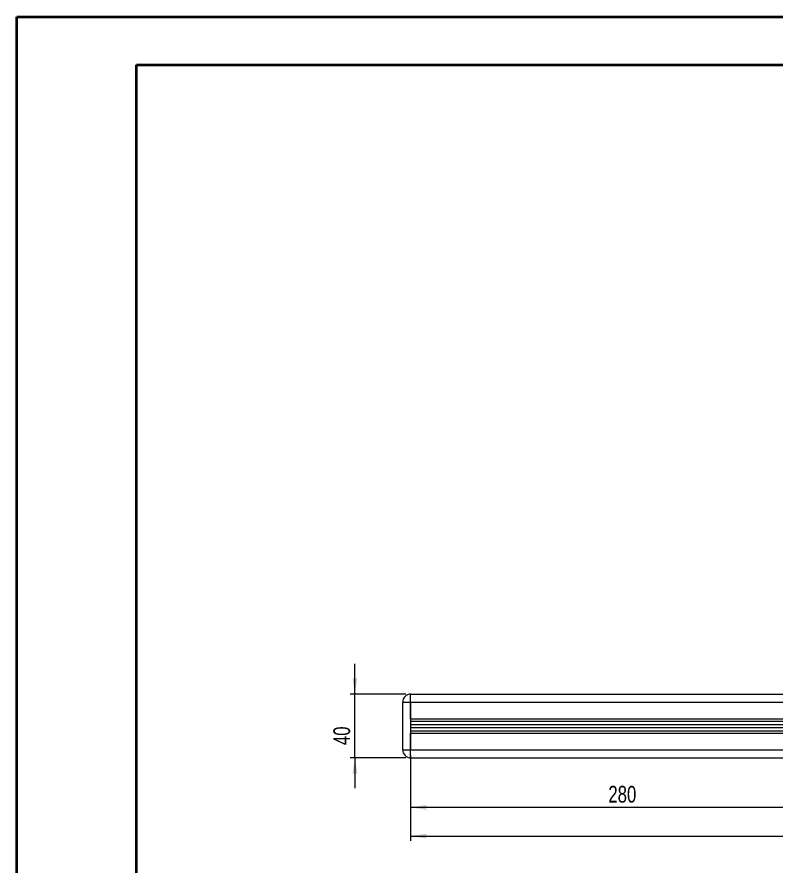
# Model space of a CAD drawing. Header units: millimetres. Extents: x 0 to 594, y 0 to 420.
# Drawn here: x 0.1 to 158.9, y 242.5 to 420.2 of the extents above; entities that cross this region are included whole.
import ezdxf

# ---------------------------------------------------------------- set-up
doc = ezdxf.new("R2010")
doc.units = ezdxf.units.MM
doc.styles.add('SLDTEXTSTYLE0', font='TXT', dxfattribs={"width": 0.75})
doc.dimstyles.new('SLDDIMSTYLE0', dxfattribs={"dimtxt": 3.5, "dimasz": 3.302, "dimexe": 0, "dimexo": 0.0625, "dimgap": 0.875, "dimtad": 1, "dimlfac": 3, "dimrnd": 1e-09, "dimzin": 12, "dimdsep": 46, "dimtxsty": 'SLDTEXTSTYLE0', "dimsah": 1, "dimcen": 0.09, "dimadec": 0, "dimazin": 3, "dimtfac": 1, "dimtmove": 0, "dimatfit": 0, "dimfxl": 0, "dimfrac": 2, "dimtolj": 1, "dimtzin": 12, "dimarcsym": 0})
doc.dimstyles.new('SLDDIMSTYLE1', dxfattribs={"dimtxt": 3.5, "dimasz": 3.302, "dimexe": 0, "dimexo": 0.0625, "dimgap": 0.875, "dimtad": 1, "dimlfac": 3, "dimrnd": 1e-09, "dimzin": 12, "dimdsep": 46, "dimtxsty": 'SLDTEXTSTYLE0', "dimsah": 1, "dimcen": 0.09, "dimadec": 0, "dimazin": 3, "dimtfac": 1, "dimtofl": 0, "dimtmove": 0, "dimatfit": 3, "dimfxl": 0, "dimfrac": 2, "dimtolj": 1, "dimtzin": 12, "dimarcsym": 0})

# ---------------------------------------------------------------- blocks, each defined once
blk = doc.blocks.new('*D2')
at = {"color": 7, "linetype": 'Continuous', "lineweight": 0}
for p, q in [((70.79, 278.45), (70.79, 284.8)), ((81.46, 278.45), (69.79, 278.45)), ((70.79, 265.12), (70.79, 278.45)), ((81.46, 265.12), (69.79, 265.12)), ((70.79, 265.12), (70.79, 258.77))]:
    blk.add_line(p, q, dxfattribs=at)
for points in [[(70.79, 278.45), (71.3, 281.75), (70.29, 281.75)], [(70.79, 265.12), (70.29, 261.82), (71.3, 261.82)]]:
    blk.add_solid(points, dxfattribs=at)
at = {"color": 7, "linetype": 'Continuous', "lineweight": 0, "insert": (66.28, 267.78, -7.65), "char_height": 3.5, "attachment_point": 1, "rotation": 90, "style": 'SLDTEXTSTYLE0'}
blk.add_mtext('40', dxfattribs=at)
blk = doc.blocks.new('*D3')
at = {"color": 7, "linetype": 'Continuous', "lineweight": 0}
for p, q in [((82.46, 265.78), (82.46, 247.73)), ((282.46, 265.78), (282.46, 247.73)), ((82.46, 248.73), (282.46, 248.73))]:
    blk.add_line(p, q, dxfattribs=at)
for points in [[(82.46, 248.73), (85.76, 248.23), (85.76, 249.24)], [(282.46, 248.73), (279.16, 249.24), (279.16, 248.23)]]:
    blk.add_solid(points, dxfattribs=at)
at = {"color": 7, "linetype": 'Continuous', "lineweight": 0, "insert": (177.16, 253.25, -7.65), "char_height": 3.5, "attachment_point": 1, "style": 'SLDTEXTSTYLE0'}
blk.add_mtext('600', dxfattribs=at)
blk = doc.blocks.new('*D5')
at = {"color": 7, "linetype": 'Continuous', "lineweight": 0}
for p, q in [((175.79, 278.45), (175.79, 253.73)), ((82.46, 264.12), (82.46, 253.73)), ((175.79, 254.73), (82.46, 254.73))]:
    blk.add_line(p, q, dxfattribs=at)
for points in [[(82.46, 254.73), (85.76, 254.23), (85.76, 255.24)], [(175.79, 254.73), (172.49, 255.24), (172.49, 254.23)]]:
    blk.add_solid(points, dxfattribs=at)
at = {"color": 7, "linetype": 'Continuous', "lineweight": 0, "insert": (123.83, 259.25, -7.65), "char_height": 3.5, "attachment_point": 1, "style": 'SLDTEXTSTYLE0'}
blk.add_mtext('280', dxfattribs=at)

msp = doc.modelspace()

# ---------------------------------------------------------------- linework, layer by layer
at = {"color": 7, "linetype": 'Continuous', "lineweight": 40}
for p, q in [((0.0788, 0.2148), (0.0788, 420.2148)), ((0.0788, 420.2148), (594.0788, 420.2148)), ((25.0788, 10.2148), (25.0788, 410.2148)), ((25.0788, 410.2148), (584.0788, 410.2148))]:
    msp.add_line(p, q, dxfattribs=at)
at = {"color": 7, "linetype": 'Continuous', "lineweight": 15}
for p, q in [((82.4599, 276.785), (82.4599, 278.4517)), ((82.4599, 278.4517), (162.1266, 278.4517)), ((80.7932, 276.785), (82.4599, 276.785)), ((80.7932, 266.785), (80.7932, 276.785)), ((82.4599, 276.785), (282.4599, 276.785)), ((82.4599, 273.285), (82.4599, 276.785)), ((82.4599, 276.785), (82.4599, 266.785)), ((82.4599, 273.285), (282.4599, 273.285)), ((82.4599, 272.8017), (282.4599, 272.8017)), ((82.4599, 272.0946), (282.4599, 272.0946)), ((82.4599, 271.4753), (282.4599, 271.4753)), ((82.4599, 270.7682), (282.4599, 270.7682)), ((82.4599, 266.785), (82.4599, 270.285)), ((82.4599, 270.285), (282.4599, 270.285)), ((80.7932, 266.785), (82.4599, 266.785)), ((82.4599, 265.1183), (82.4599, 266.785)), ((82.4599, 266.785), (282.4599, 266.785)), ((82.4599, 265.1183), (282.4599, 265.1183))]:
    msp.add_line(p, q, dxfattribs=at)
for centre, start, end in [((82.4599, 276.785), 90, 180), ((82.4599, 266.785), 180, 270)]:
    msp.add_arc(centre, 1.6667, start, end, dxfattribs=at)

# ---------------------------------------------------------------- dimensions: what is measured, and where the dimension line sits
at = {"color": 7, "linetype": 'Continuous', "lineweight": 0}
dim = msp.add_linear_dim(base=(70.7933, 278.4517), p1=(82.4599, 265.1183), p2=(82.4599, 278.4517), angle=90, dimstyle='SLDDIMSTYLE0', dxfattribs=at)
dim.commit()
dim.dimension.update_dxf_attribs({"geometry": '*D2', "text_midpoint": (70.7933, 271.785), "dimtype": 160})
for base, p1, p2, picture, middle in [((82.4599, 254.735), (175.7933, 279.4517), (82.4599, 265.1183), '*D5', (129.1266, 254.735)), ((282.4599, 248.735), (82.4599, 266.785), (282.4599, 266.785), '*D3', (182.4599, 248.735))]:
    dim = msp.add_linear_dim(base=base, p1=p1, p2=p2, dimstyle='SLDDIMSTYLE1', dxfattribs=at)
    dim.commit()
    dim.dimension.update_dxf_attribs({"geometry": picture, "text_midpoint": middle, "dimtype": 160})

doc.saveas('drawing.dxf')
